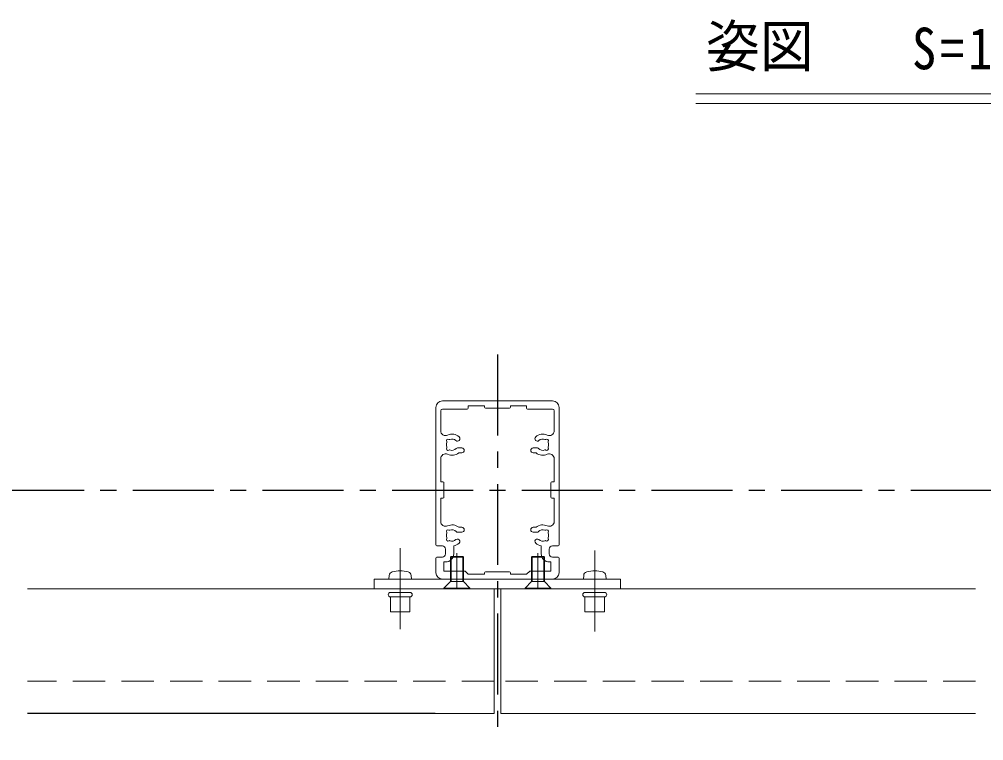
# Model space of a CAD drawing. Units: millimetres at full size, sheet at 1:5, with parts at other scales. Extents: x -1050 to 1050, y -742 to 742.
# Drawn here: x 100.5 to 398, y -151.7 to 71 of the extents above; entities that cross this region are included whole.
import ezdxf
from ezdxf.enums import TextEntityAlignment as Align

# ---------------------------------------------------------------- set-up
doc = ezdxf.new("R2010")
doc.units = ezdxf.units.MM
doc.header["$LTSCALE"] = 5
doc.linetypes.add('CHAIN1', pattern=[8, 5, -1, 1, -1])
doc.linetypes.add('DASHED2', pattern=[3, 2, -1])
doc.layers.add('0-0_通り芯', color=7, linetype='CHAIN1')
for name, color, linetype, lineweight in [('0-4_手摺部材', 92, 'Continuous', 20), ('0-5_手すり子', 12, 'Continuous', 20), ('0-9_文字', 3, 'Continuous', 20), ('0-A_支柱', 6, 'Continuous', 20)]:
    doc.layers.add(name, color=color, linetype=linetype, lineweight=lineweight)
doc.styles.add('ＭＳ ゴシック', font='')
doc.styles.get('ＭＳ ゴシック').set_extended_font_data('MS Gothic')

msp = doc.modelspace()

# ---------------------------------------------------------------- linework, layer by layer
at = {"layer": '0-0_通り芯'}
for p, q in [((248.02, -32.42), (248.02, -151.663)), ((-264.48, -74.293), (878.902, -74.293))]:
    msp.add_line(p, q, dxfattribs=at)
at = {"layer": '0-0_通り芯', "linetype": 'Continuous'}
msp.add_line((228.82, -143.293), (103.02, -143.293), dxfattribs=at)
at = {"layer": '0-4_手摺部材', "linetype": 'CHAIN1'}
for p, q in [((218.02, -117.208), (218.02, -92.149)), ((235.52, -104.793), (235.52, -93.793)), ((260.52, -104.793), (260.52, -93.793)), ((278.02, -117.915), (278.02, -92.641))]:
    msp.add_line(p, q, dxfattribs=at)
at = {"layer": '0-4_手摺部材'}
for p, q in [((233.748, -94.793), (233.52, -95.02)), ((233.52, -102.543), (233.52, -95.02)), ((233.748, -94.793), (237.293, -94.793)), ((233.748, -102.543), (233.748, -94.793)), ((237.293, -102.543), (237.293, -94.793)), ((237.52, -95.02), (237.52, -102.543)), ((258.748, -94.793), (258.52, -95.02)), ((258.52, -102.543), (258.52, -95.02)), ((258.748, -94.793), (262.293, -94.793)), ((258.748, -102.543), (258.748, -94.793)), ((262.293, -102.543), (262.293, -94.793)), ((262.52, -95.02), (262.52, -102.543)), ((214.618, -100.674), (214.52, -101.793)), ((221.422, -100.674), (221.52, -101.793)), ((274.618, -100.674), (274.52, -101.793)), ((281.422, -100.674), (281.52, -101.793)), ((210.02, -104.793), (210.02, -101.793)), ((210.02, -101.793), (286.02, -101.793)), ((221.52, -101.793), (214.52, -101.793)), ((231.52, -104.543), (233.52, -102.543)), ((233.52, -102.543), (237.52, -102.543)), ((237.52, -102.543), (239.52, -104.543)), ((256.52, -104.543), (258.52, -102.543)), ((258.52, -102.543), (262.52, -102.543)), ((262.52, -102.543), (264.52, -104.543)), ((281.52, -101.793), (274.52, -101.793)), ((286.02, -104.793), (286.02, -101.793)), ((286.02, -104.793), (210.02, -104.793)), ((221.02, -105.893), (215.02, -105.893)), ((281.02, -105.893), (275.02, -105.893)), ((221.02, -107.293), (221.02, -111.893)), ((281.02, -107.293), (281.02, -111.893)), ((221.02, -111.893), (215.02, -111.893)), ((281.02, -111.893), (275.02, -111.893))]:
    msp.add_line(p, q, dxfattribs=at)
for points in [[(233.52, -95.02), (237.52, -95.02), (237.293, -94.793)], [(258.52, -95.02), (262.52, -95.02), (262.293, -94.793)], [(221.02, -107.293), (215.02, -107.293), (215.02, -111.893)], [(281.02, -107.293), (275.02, -107.293), (275.02, -111.893)]]:
    msp.add_lwpolyline(points, dxfattribs=at)
for points in [[(239.52, -104.543), (231.52, -104.543), (231.52, -104.793), (239.52, -104.793)], [(264.52, -104.543), (256.52, -104.543), (256.52, -104.793), (264.52, -104.793)]]:
    msp.add_lwpolyline(points, close=True, dxfattribs=at)
for centre, radius, start, end in [((215.913, -100.787), 1.3, 105.88085, 175), ((218.02, -108.193), 9, 74.11915, 105.88085), ((220.127, -100.787), 1.3, 5, 74.11915), ((275.913, -100.787), 1.3, 105.88085, 175), ((278.02, -108.193), 9, 74.11915, 105.88085), ((280.127, -100.787), 1.3, 5, 74.11915), ((215.02, -106.593), 0.7, 90, 270), ((221.02, -106.593), 0.7, 270, 90), ((275.02, -106.593), 0.7, 90, 270), ((281.02, -106.593), 0.7, 270, 90)]:
    msp.add_arc(centre, radius, start, end, dxfattribs=at)
at = {"layer": '0-5_手すり子'}
for p, q in [((103.02, -104.793), (247.02, -104.793)), ((247.02, -143.293), (247.02, -104.793)), ((249.02, -104.793), (249.02, -143.293)), ((249.02, -104.793), (395.52, -104.793)), ((103.02, -143.293), (247.02, -143.293)), ((395.52, -143.293), (249.02, -143.293))]:
    msp.add_line(p, q, dxfattribs=at)
at = {"layer": '0-5_手すり子', "linetype": 'DASHED2'}
for p, q in [((247.02, -133.293), (103.02, -133.293)), ((395.52, -133.293), (249.02, -133.293))]:
    msp.add_line(p, q, dxfattribs=at)
at = {"layer": '0-9_文字'}
for p, q in [((429.008, 48), (309.255, 48)), ((429.008, 45), (309.255, 45))]:
    msp.add_line(p, q, dxfattribs=at)
at = {"layer": '0-A_支柱'}
for p, q in [((231.02, -46.793), (265.02, -46.793)), ((229.02, -91.193), (229.02, -48.793)), ((230.52, -55.985), (230.52, -49.793)), ((238.72, -49.293), (231.02, -49.293)), ((239.02, -48.993), (239.02, -48.293)), ((244.02, -48.293), (239.02, -48.293)), ((244.02, -48.293), (244.02, -48.743)), ((251.72, -49.043), (244.32, -49.043)), ((252.02, -48.293), (252.02, -48.743)), ((257.32, -49.293), (265.02, -49.293)), ((265.52, -55.985), (265.52, -49.793)), ((267.02, -48.793), (267.02, -91.193)), ((235.697, -61.293), (237.02, -61.293)), ((260.343, -61.293), (259.02, -61.293)), ((230.52, -71.793), (230.52, -64.601)), ((236.097, -62.793), (237.02, -62.793)), ((259.943, -62.793), (259.02, -62.793)), ((265.52, -71.793), (265.52, -64.601)), ((230.52, -71.793), (231.22, -71.793)), ((231.52, -72.093), (231.52, -76.493)), ((264.52, -72.093), (264.52, -76.493)), ((265.52, -71.793), (264.82, -71.793)), ((230.52, -76.793), (231.22, -76.793)), ((230.52, -83.985), (230.52, -76.793)), ((265.52, -76.793), (264.82, -76.793)), ((265.52, -83.985), (265.52, -76.793)), ((236.097, -85.793), (237.02, -85.793)), ((259.943, -85.793), (259.02, -85.793)), ((235.697, -87.293), (237.02, -87.293)), ((260.343, -87.293), (259.02, -87.293)), ((231.02, -91.493), (229.32, -91.493)), ((234.52, -93.993), (234.52, -91.504)), ((261.52, -93.993), (261.52, -91.504)), ((265.02, -91.493), (266.72, -91.493)), ((229.32, -94.993), (231.02, -94.993)), ((232.02, -93.993), (232.02, -92.493)), ((264.02, -93.993), (264.02, -92.493)), ((266.72, -94.993), (265.02, -94.993)), ((229.02, -99.793), (229.02, -95.293)), ((231.52, -96.493), (232.02, -96.493)), ((231.52, -99.293), (231.52, -96.493)), ((264.52, -96.493), (264.02, -96.493)), ((264.52, -99.293), (264.52, -96.493)), ((267.02, -95.293), (267.02, -99.793)), ((231.52, -99.293), (238.02, -99.293)), ((239.02, -100.293), (238.02, -99.293)), ((244.02, -100.293), (239.02, -100.293)), ((244.02, -100.293), (244.02, -99.843)), ((251.72, -99.543), (244.32, -99.543)), ((252.02, -100.293), (252.02, -99.843)), ((257.02, -100.293), (252.02, -100.293)), ((257.02, -100.293), (258.02, -99.293)), ((264.52, -99.293), (258.02, -99.293)), ((265.02, -101.793), (231.02, -101.793))]:
    msp.add_line(p, q, dxfattribs=at)
msp.add_lwpolyline([(257.02, -48.993), (257.02, -48.293), (252.02, -48.293)], dxfattribs=at)
for centre, radius, start, end in [((231.02, -48.793), 2, 90, 180), ((265.02, -48.793), 2, 0, 90), ((231.02, -49.793), 0.5, 90, 180), ((238.72, -48.993), 0.3, 270, 0), ((244.32, -48.743), 0.3, 180, 270), ((251.72, -48.743), 0.3, 270, 0), ((257.32, -48.993), 0.3, 180, 270), ((265.02, -49.793), 0.5, 0, 90), ((232.02, -55.985), 1.5, 180, 294.90106), ((264.02, -55.985), 1.5, 245.09894, 0), ((232.783, -59.055), 0.5, 55.28656, 214.71344), ((232.125, -59.511), 0.3, 337.5799, 34.71344), ((234.02, -60.293), 3.25, 47.4576, 114.90106), ((233.238, -58.398), 0.3, 235.28656, 292.4201), ((234.02, -60.293), 1.75, 47.4576, 112.4201), ((235.71, -58.451), 0.75, 227.4576, 47.4576), ((260.33, -58.451), 0.75, 132.5424, 312.5424), ((262.02, -60.293), 3.25, 65.09894, 132.5424), ((262.02, -60.293), 1.75, 67.5799, 132.5424), ((262.802, -58.398), 0.3, 247.5799, 304.71344), ((263.257, -59.055), 0.5, 325.28656, 124.71344), ((263.915, -59.511), 0.3, 145.28656, 202.4201), ((234.02, -60.293), 1.75, 157.5799, 202.4201), ((232.783, -61.53), 0.5, 145.28656, 304.71344), ((232.125, -61.075), 0.3, 325.28656, 22.4201), ((233.238, -62.188), 0.3, 67.5799, 124.71344), ((234.02, -60.293), 1.75, 247.5799, 318.18969), ((235.697, -61.793), 0.5, 90, 138.18969), ((237.02, -62.043), 0.75, 270, 90), ((259.02, -62.043), 0.75, 90, 270), ((260.343, -61.793), 0.5, 41.81031, 90), ((262.02, -60.293), 1.75, 221.81031, 292.4201), ((262.802, -62.188), 0.3, 55.28656, 112.4201), ((263.257, -61.53), 0.5, 235.28656, 34.71344), ((263.915, -61.075), 0.3, 157.5799, 214.71344), ((262.02, -60.293), 1.75, 337.5799, 22.4201), ((232.02, -64.601), 1.5, 65.09894, 180), ((234.02, -60.293), 3.25, 245.09894, 309.71514), ((262.02, -60.293), 3.25, 230.28486, 294.90106), ((264.02, -64.601), 1.5, 0, 114.90106), ((231.22, -72.093), 0.3, 0, 90), ((264.82, -72.093), 0.3, 90, 180), ((231.22, -76.493), 0.3, 270, 0), ((264.82, -76.493), 0.3, 180, 270), ((232.02, -83.985), 1.5, 180, 294.90106), ((234.02, -88.293), 3.25, 50.28486, 114.90106), ((237.02, -86.543), 0.75, 270, 90), ((259.02, -86.543), 0.75, 90, 270), ((262.02, -88.293), 3.25, 65.09894, 129.71514), ((264.02, -83.985), 1.5, 245.09894, 0), ((234.02, -88.293), 1.75, 157.5799, 202.4201), ((232.783, -87.055), 0.5, 55.28656, 214.71344), ((232.783, -89.53), 0.5, 145.28656, 304.71344), ((232.125, -87.511), 0.3, 337.5799, 34.71344), ((232.125, -89.075), 0.3, 325.28656, 22.4201), ((233.238, -86.398), 0.3, 235.28656, 292.4201), ((234.02, -88.293), 1.75, 41.81031, 112.4201), ((235.697, -86.793), 0.5, 221.81031, 270), ((260.343, -86.793), 0.5, 270, 318.18969), ((262.02, -88.293), 1.75, 67.5799, 138.18969), ((262.802, -86.398), 0.3, 247.5799, 304.71344), ((263.257, -87.055), 0.5, 325.28656, 124.71344), ((263.257, -89.53), 0.5, 235.28656, 34.71344), ((263.915, -87.511), 0.3, 145.28656, 202.4201), ((263.915, -89.075), 0.3, 157.5799, 214.71344), ((262.02, -88.293), 1.75, 337.5799, 22.4201), ((229.32, -91.193), 0.3, 180, 270), ((231.02, -92.493), 1, 0, 90), ((233.238, -90.188), 0.3, 67.5799, 124.71344), ((234.02, -88.293), 1.75, 247.5799, 312.5424), ((234.02, -88.293), 3.25, 278.84988, 312.5424), ((235.71, -90.135), 0.75, 312.5424, 132.5424), ((260.33, -90.135), 0.75, 47.4576, 227.4576), ((262.02, -88.293), 3.25, 227.4576, 261.15012), ((262.02, -88.293), 1.75, 227.4576, 292.4201), ((262.802, -90.188), 0.3, 55.28656, 112.4201), ((265.02, -92.493), 1, 90, 180), ((266.72, -91.193), 0.3, 270, 0), ((229.32, -95.293), 0.3, 90, 180), ((231.02, -93.993), 1, 270, 0), ((232.02, -93.993), 2.5, 270, 0), ((264.02, -93.993), 2.5, 180, 270), ((265.02, -93.993), 1, 180, 270), ((266.72, -95.293), 0.3, 0, 90), ((231.02, -99.793), 2, 180, 270), ((244.32, -99.843), 0.3, 90, 180), ((251.72, -99.843), 0.3, 0, 90), ((265.02, -99.793), 2, 270, 0)]:
    msp.add_arc(centre, radius, start, end, dxfattribs=at)

# ---------------------------------------------------------------- texts
at = {"layer": '0-9_文字', "style": 'ＭＳ ゴシック', "width": 0.95}
msp.add_text('姿図', height=12.83, dxfattribs=at).set_placement((312.321, 52.481), align=Align.BOTTOM_LEFT)
at = {"layer": '0-9_文字', "insert": (375.914, 52.481), "char_height": 12.83, "attachment_point": 7, "style": 'ＭＳ ゴシック'}
msp.add_mtext('\\T1.17;\\W0.85;S=1/20', dxfattribs=at)

doc.saveas('drawing.dxf')
